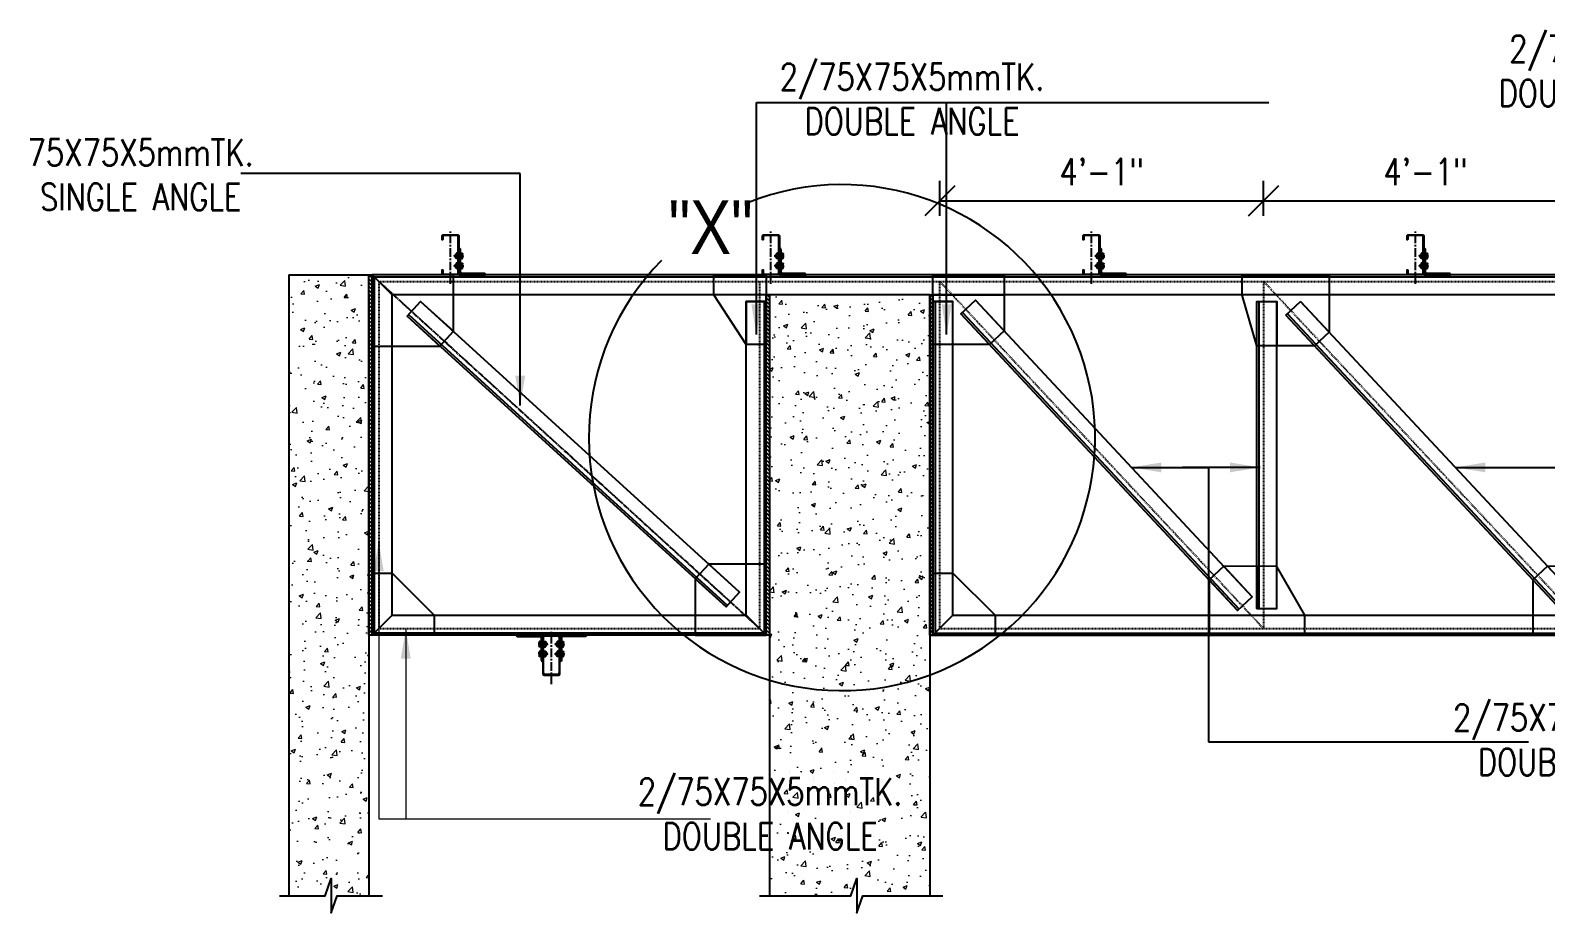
# Model space of a CAD drawing. Extents: x -95606 to 113309, y -42160 to -940.
# Drawn here: x -32631.1 to -32404.2, y -22827.8 to -22695.6 of the extents above; entities that cross this region are included whole.
import ezdxf

# ---------------------------------------------------------------- set-up
doc = ezdxf.new("R2010")
doc.units = 0
doc.header["$LTSCALE"] = 0.02
doc.header["$MEASUREMENT"] = 0
doc.header["$PDMODE"] = 3
doc.header["$PDSIZE"] = -2
for name, pattern in [('CENTER', [50.8, 31.75, -6.35, 6.35, -6.35]), ('CENTERX2', [101.6, 63.5, -12.7, 12.7, -12.7]), ('DASHEDX2', [1.5, 1, -0.5])]:
    doc.linetypes.add(name, pattern=pattern)
doc.layers.get('0').update_dxf_attribs({"linetype": 'CONTINUOUS'})
doc.layers.get('DEFPOINTS').update_dxf_attribs({"linetype": 'CONTINUOUS'})
for name, color, linetype in [('A-C PURLIN', 1, 'CONTINUOUS'), ('A-DIM', 1, 'CONTINUOUS'), ('A-GRID', 7, 'CENTERX2'), ('A-OL', 2, 'CONTINUOUS'), ('A-WELD', 6, 'CONTINUOUS'), ('dimentions', 8, 'CONTINUOUS'), ('DROP', 7, 'CONTINUOUS'), ('EXLINE', 33, 'CONTINUOUS'), ('G-GRID', 7, 'CENTERX2'), ('GUSSET', 1, 'CONTINUOUS'), ('OL', 2, 'CONTINUOUS'), ('S-DIM', 7, 'CONTINUOUS'), ('S-TXT', 2, 'CONTINUOUS')]:
    doc.layers.add(name, color=color, linetype=linetype)
for name, color, linetype, lineweight in [('COL HATCH', 253, 'CONTINUOUS', 5), ('HACH', 8, 'CONTINUOUS', 9), ('Layer4', 4, 'CONTINUOUS', 25)]:
    doc.layers.add(name, color=color, linetype=linetype, lineweight=lineweight)
doc.styles.add('style9', font='romans.shx', dxfattribs={"width": 0.8, "height": 4})
doc.styles.add('T25-500', font='romans.shx', dxfattribs={"height": 125})
doc.dimstyles.new('TEXT-14', dxfattribs={"dimtxt": 4, "dimasz": 4.5, "dimexe": 3, "dimexo": 6, "dimgap": 2, "dimtad": 1, "dimdec": 0, "dimrnd": 0.5, "dimzin": 1, "dimdsep": 46, "dimlunit": 4, "dimtxsty": 'style9', "dimblk": 'OBLIQUE', "dimcen": 72.09, "dimclrd": 1, "dimclre": 1, "dimclrt": 2, "dimadec": 0, "dimazin": 0, "dimtfac": 1, "dimtdec": 0, "dimtofl": 0, "dimtmove": 0, "dimatfit": 3, "dimfxl": 1, "dimfrac": 2, "dimtolj": 1, "dimtzin": 0, "dimlwd": -1, "dimarcsym": 0})
pattern_1 = [(50, (-2253.6774, -161.2483), (6.45534164, -0.5647692), [0.675, -7.425]), (355, (-2253.6774, -161.248), (-1.248762, 6.7697292), [0.54, -5.94]), (100.451444, (-2253.1395, -161.2954), (5.2065796, 6.2049599), [0.5736617, -6.310279]), (46.1842, (-2253.677, -159.448), (9.605172, -1.4896735), [1.0125, -11.1375]), (96.635635, (-2252.877, -159.572), (8.4119575, 8.7670674), [0.860493, -9.4654238]), (351.184164, (-2253.677, -159.448), (8.4119575, 8.7670674), [0.81, -8.91]), (21, (-2252.7774, -159.8983), (5.3721635, -3.62357), [0.675, -7.425]), (326, (-2252.7774, -159.898), (2.189838, 6.5263504), [0.54, -5.94]), (71.451445, (-2252.33, -160.2), (7.5620014, 2.9027804), [0.5736617, -6.310279]), (37.5, (-2253.6774, -161.2483), (0.1094387, 2.99604468), [0, -5.868, 0, -6.03, 0, -5.9625]), (7.5, (-2253.6774, -161.2483), (2.36762584, 3.5497054), [0, -3.438, 0, -5.733, 0, -2.2725]), (327.5, (-2255.6844, -161.2483), (4.80440193, -0.20299385), [0, -2.25, 0, -7.02, 0, -9.315]), (317.5, (-2256.5844, -161.2483), (5.24867552, 0.90094484), [0, -2.925, 0, -4.662, 0, -6.615])]
pattern_2 = [(315, (-2334.55592, -319.076286), (0.03824563803, 0.03824563803), []), (315, (-2334.528875, -319.076286), (0.03824563803, 0.03824563803), [])]

# ---------------------------------------------------------------- blocks, each defined once
blk = doc.blocks.new('_Oblique')
at = {"color": 0, "linetype": 'ByBlock', "lineweight": -2}
blk.add_line((-0.5, -0.5), (0.5, 0.5), dxfattribs=at)
blk = doc.blocks.new('*D846')
at = {"layer": 'DEFPOINTS', "color": 0, "lineweight": -2, "transparency": 16777216}
for p in [(-32446.43, -22721.19), (-32494.92, -22729.44), (-32446.43, -22729.43)]:
    blk.add_point(p, dxfattribs=at)
at = {"layer": 'dimentions', "color": 1, "lineweight": -2, "transparency": 16777216}
for p, q in [((-32494.92, -22723.44), (-32494.92, -22718.19)), ((-32446.43, -22723.43), (-32446.43, -22718.19))]:
    blk.add_line(p, q, dxfattribs=at)
at = {"layer": 'dimentions', "color": 1, "transparency": 16777216}
blk.add_line((-32494.92, -22721.19), (-32446.43, -22721.19), dxfattribs=at)
at = {"layer": 'dimentions', "color": 1, "transparency": 16777216, "xscale": 4.5, "yscale": 4.5, "zscale": 4.5, "rotation": 180}
blk.add_blockref('_Oblique', (-32494.92, -22721.19), dxfattribs=at)
at = {"layer": 'dimentions', "color": 1, "transparency": 16777216, "xscale": 4.5, "yscale": 4.5, "zscale": 4.5}
blk.add_blockref('_Oblique', (-32446.43, -22721.19), dxfattribs=at)
at = {"layer": 'dimentions', "color": 2, "transparency": 16777216, "insert": (-32470.68, -22716.81), "char_height": 4, "attachment_point": 5, "style": 'style9'}
blk.add_mtext('\\A1;4\'-1"', dxfattribs=at)
blk = doc.blocks.new('*D847')
at = {"layer": 'DEFPOINTS', "color": 0, "lineweight": -2, "transparency": 16777216}
for p in [(-32397.92, -22721.19), (-32446.42, -22729.44), (-32397.92, -22729.43)]:
    blk.add_point(p, dxfattribs=at)
at = {"layer": 'dimentions', "color": 1, "lineweight": -2, "transparency": 16777216}
for p, q in [((-32446.42, -22723.44), (-32446.42, -22718.19)), ((-32397.92, -22723.43), (-32397.92, -22718.19))]:
    blk.add_line(p, q, dxfattribs=at)
at = {"layer": 'dimentions', "color": 1, "transparency": 16777216}
blk.add_line((-32446.42, -22721.19), (-32397.92, -22721.19), dxfattribs=at)
at = {"layer": 'dimentions', "color": 1, "transparency": 16777216, "xscale": 4.5, "yscale": 4.5, "zscale": 4.5, "rotation": 180}
blk.add_blockref('_Oblique', (-32446.42, -22721.19), dxfattribs=at)
at = {"layer": 'dimentions', "color": 1, "transparency": 16777216, "xscale": 4.5, "yscale": 4.5, "zscale": 4.5}
blk.add_blockref('_Oblique', (-32397.92, -22721.19), dxfattribs=at)
at = {"layer": 'dimentions', "color": 2, "transparency": 16777216, "insert": (-32422.17, -22716.81), "char_height": 4, "attachment_point": 5, "style": 'style9'}
blk.add_mtext('\\A1;4\'-1"', dxfattribs=at)
blk = doc.blocks.new('A BOLT')
at = {"layer": 'GUSSET'}
h = blk.add_hatch(dxfattribs=at)
h.set_pattern_fill('LINE', color=8, scale=12.375, angle=107, style=0)
h.set_pattern_definition([(286.416, (-3737.1646, 76954.9778), (1.483816784, 0.437161318), [])])
edge = h.paths.add_edge_path()
edge.add_line((7, -1.2), (11.8, 0.3))
edge.add_ellipse((11.2, 2.4), major_axis=(1.59, 1.59), ratio=1, start_angle=241.416, end_angle=331.416)
edge.add_line((13.3, 3.1), (13.1, 3.8))
edge.add_line((13.1, 3.8), (12.9, 4.6))
edge.add_ellipse((10.7, 3.9), major_axis=(1.59, 1.59), ratio=1, start_angle=331.416, end_angle=421.416)
edge.add_line((10.1, 6.1), (7.5, 5.3))
edge.add_line((7.5, 5.3), (5.3, 4.7))
edge.add_ellipse((5.9, 2.5), major_axis=(1.59, 1.59), ratio=1, start_angle=331.416, end_angle=421.416, ccw=False)
edge.add_line((8, 3.1), (8.3, 2.4))
edge.add_line((8.3, 2.4), (8.5, 1.6))
edge.add_ellipse((6.3, 1), major_axis=(1.59, 1.59), ratio=1, start_angle=241.416, end_angle=331.416, ccw=False)
at = {"layer": 'A-GRID'}
blk.add_line((15.8, 4.6), (-20.1, -5.9), dxfattribs=at)
at = {"layer": 'A-OL', "color": 1, "linetype": 'DASHEDX2'}
for p, q in [((-12.7, 8.6), (-11.9, 8.9)), ((-2.5, 11.6), (-3.3, 11.4)), ((-6, -14.1), (-5.2, -13.8)), ((4.2, -11.1), (3.3, -11.4))]:
    blk.add_line(p, q, dxfattribs=at)
at = {"layer": 'A-OL', "color": 1}
for p, q in [((-5.2, -13.8), (-11.9, 8.9)), ((3.3, -11.4), (-3.3, 11.4))]:
    blk.add_line(p, q, dxfattribs=at)
at = {"layer": 'OL'}
for p, q in [((-12.7, 8.6), (-6, -14.1)), ((-2.5, 11.6), (4.2, -11.1)), ((9.2, 5.8), (-0.1, 3.1))]:
    blk.add_line(p, q, dxfattribs=at)
for points in [[(-12.3, 7), (-16.9, 5.6, 0.414214), (-18.5, 2.8), (-18.1, 1.6)], [(-10.2, 0.2), (-14.9, -1.2, -0.414214), (-17.7, 0.3), (-18.1, 1.6)], [(-2, 10), (2.7, 11.3, -0.414214), (5.5, 9.8), (5.9, 8.6)], [(0, 3.1), (4.7, 4.5, 0.414214), (6.2, 7.3), (5.9, 8.6)], [(8.3, 2.4), (8, 3.1, 0.414214), (5.3, 4.7), (2.7, 3.9)], [(8.3, 2.4), (8.5, 1.6, -0.414214), (7, -1.2), (2.9, -2.4)], [(13.1, 3.8), (13.3, 3.1, -0.414214), (11.8, 0.3), (4.5, -1.9)], [(13.1, 3.8), (12.9, 4.6, 0.414214), (10.1, 6.1), (4.6, 4.5)], [(-16.8, -4.9), (-17, -4.2, -0.414214), (-15.5, -1.4), (-12.9, -0.6)], [(-16.8, -4.9), (-16.5, -5.7, 0.414214), (-13.7, -7.2), (-9.7, -6)], [(-8.5, -5.7), (-13.2, -7.1, 0.414214), (-14.7, -9.9), (-14.4, -11.1)], [(-6.5, -12.5), (-11.2, -13.9, -0.414214), (-14, -12.4), (-14.4, -11.1)], [(1.8, -2.7), (6.4, -1.3, -0.414214), (9.2, -2.8), (9.6, -4.1)], [(3.8, -9.5), (8.4, -8.2, 0.414214), (10, -5.4), (9.6, -4.1)]]:
    blk.add_lwpolyline(points, format="xyb", dxfattribs=at)
for points in [[(-0.9, 2.9), (-9.4, 0.4)], [(8.2, 5.5), (7.8, 5.4), (-0.1, 3.1)], [(-7.7, -5.3), (0.8, -2.8)]]:
    blk.add_lwpolyline(points, dxfattribs=at)
blk = doc.blocks.new('RT8-LIP')
at = {"layer": 'A-C PURLIN'}
h = blk.add_hatch(dxfattribs=at)
h.set_pattern_fill('STEEL', color=256, scale=8, angle=16.708, style=0)
h.set_pattern_definition([(61.708, (-15390.126, -58951.48), (-22.365806, 12.038718), []), (61.708, (-15393.777, -58939.315), (-22.365806, 12.038718), [])])
h.paths.add_polyline_path([(-50.1, 64.3), (-69.8, 129.9, -0.414214), (-66.4, 136.1), (-19.5, 150.2, -0.414214), (-13.3, 146.9), (-10.3, 136.8, 0.490314), (-8.8, 136.3, 0.490314), (-7.9, 137.5), (-11.6, 150, 0.414214), (-17.8, 153.3), (-69.6, 137.8, 0.414214), (-72.9, 131.6), (-52.5, 63.6), (-32.1, -4.4, 0.414214), (-25.9, -7.8), (25.9, 7.8, 0.414214), (29.2, 14), (25.5, 26.4, 0.490314), (24, 27, 0.490314), (23.1, 25.7), (26.1, 15.7, -0.414214), (22.7, 9.4), (-24.2, -4.6, -0.414214), (-30.4, -1.3)])
h = blk.add_hatch(dxfattribs=at)
h.set_pattern_fill('STEEL', color=256, scale=11, angle=106.708, style=0)
h.set_pattern_definition([(151.708, (-15373.637, -58962.002), (-16.553237, -30.752983), []), (151.708, (-15390.362, -58967.023), (-16.553237, -30.752983), [])])
h.paths.add_polyline_path([(-60.7, 86.2, 0.414214), (-64.1, 80), (-39.6, -1.4, -0.414214), (-43, -7.7), (-124.4, -32.1, 0.414214), (-127.7, -38.3), (-31.9, -9.6)])
for points in [[(24.2, 27.1), (23.7, 27, 0.414214), (23.1, 25.7), (26.1, 15.7, -0.414214), (22.7, 9.4), (-24.2, -4.6, -0.414214), (-30.4, -1.3), (-50.1, 64.3), (-69.8, 129.9, -0.414214), (-66.4, 136.1), (-19.5, 150.2, -0.414214), (-13.3, 146.9), (-10.3, 136.8, 0.414214), (-9, 136.2), (-8.5, 136.3, 0.414214), (-7.9, 137.5), (-11.6, 150, 0.414214), (-17.8, 153.3), (-69.6, 137.8, 0.414214), (-72.9, 131.6), (-52.5, 63.6), (-32.1, -4.4, 0.414214), (-25.9, -7.8), (25.9, 7.8, 0.414214), (29.2, 14), (25.5, 26.4, 0.414214)], [(-60.7, 86.2), (-31.9, -9.6), (-127.7, -38.3), (-127.7, -38.3, -0.414214), (-124.4, -32.1), (-43, -7.7, 0.414214), (-39.6, -1.4), (-64.1, 80, -0.414214), (-60.7, 86.2)]]:
    blk.add_lwpolyline(points, format="xyb", close=True, dxfattribs=at)
blk = doc.blocks.new('A$C7F18320F')
at = {"layer": 'A-C PURLIN', "xscale": 0.03999999999769976, "yscale": 0.03999999999769976, "zscale": 0.03999999999769976, "rotation": 357.2919999998659}
blk.add_blockref('RT8-LIP', (1.29, 0.32), dxfattribs=at)
at = {"layer": 'A-WELD', "xscale": 0.03999999999769976, "yscale": 0.03999999999769976, "zscale": 0.03999999999769976, "rotation": 357.2919999998659}
for p in [(-0.54, 2.81), (-0.18, 1.36)]:
    blk.add_blockref('A BOLT', p, dxfattribs=at)

msp = doc.modelspace()

# ---------------------------------------------------------------- hatches: boundary and pattern name
at = {"layer": 'A-C PURLIN'}
h = msp.add_hatch(dxfattribs=at)
h.set_pattern_fill('STEEL', color=256, scale=0.4327, angle=270)
h.set_pattern_definition(pattern_2)
h.paths.add_polyline_path([(-32554.382, -22790.17, -0.4142136), (-32554.579, -22789.973), (-32554.579, -22786.63, 0.4142136), (-32554.775, -22786.433), (-32558.119, -22786.433, -0.4142136), (-32558.316, -22786.236), (-32554.382, -22786.236)])
h = msp.add_hatch(dxfattribs=at)
h.set_pattern_fill('STEEL', color=256, scale=0.4327, angle=270, style=0)
h.set_pattern_definition([(315, (-32554.215806, -22786.33204), (0.03824564, 0.03824564), []), (315, (-32554.18876, -22786.33204), (0.03824564, 0.03824564), [])])
edge = h.paths.add_edge_path()
edge.add_line((-32552.008, -22786.236), (-32554.132, -22786.236))
edge.add_arc((-32554.132, -22786.433), 0.197, 90, 180)
edge.add_line((-32554.329, -22786.433), (-32554.329, -22792.018))
edge.add_arc((-32554.132, -22792.018), 0.197, 180, 270)
edge.add_line((-32554.132, -22792.215), (-32552.008, -22792.215))
edge.add_arc((-32552.008, -22792.018), 0.197, 270, 360)
edge.add_line((-32551.811, -22792.018), (-32551.811, -22789.226))
edge.add_line((-32551.811, -22789.226), (-32551.811, -22789.169))
edge.add_line((-32551.811, -22789.169), (-32551.909, -22789.168))
edge.add_line((-32551.909, -22789.168), (-32551.91, -22789.278))
edge.add_line((-32551.91, -22789.278), (-32551.91, -22791.92))
edge.add_arc((-32552.106, -22791.92), 0.197, 270, 360, ccw=False)
edge.add_line((-32552.106, -22792.117), (-32554.034, -22792.117))
edge.add_arc((-32554.034, -22791.92), 0.197, 180, 270, ccw=False)
edge.add_line((-32554.23, -22791.92), (-32554.23, -22786.531))
edge.add_arc((-32554.034, -22786.531), 0.197, 90, 180, ccw=False)
edge.add_line((-32554.034, -22786.335), (-32552.106, -22786.335))
edge.add_arc((-32552.106, -22786.531), 0.197, 0, 90, ccw=False)
edge.add_line((-32551.91, -22786.531), (-32551.91, -22787.114))
edge.add_line((-32551.91, -22787.114), (-32551.907, -22787.114))
edge.add_line((-32551.907, -22787.114), (-32551.909, -22789.168))
edge.add_line((-32551.909, -22789.168), (-32551.811, -22789.169))
edge.add_line((-32551.811, -22789.169), (-32551.811, -22786.433))
edge.add_arc((-32552.008, -22786.433), 0.197, 360, 450)
h = msp.add_hatch(dxfattribs=at)
h.set_pattern_fill('STEEL', color=256, scale=0.4327, angle=270)
h.set_pattern_definition(pattern_2)
h.paths.add_polyline_path([(-32551.758, -22790.17, 0.4142136), (-32551.561, -22789.973), (-32551.561, -22786.63, -0.4142136), (-32551.365, -22786.433), (-32548.021, -22786.433, 0.4142136), (-32547.825, -22786.236), (-32551.758, -22786.236)])
at = {"layer": 'dimentions', "ltscale": 2}
h = msp.add_hatch(dxfattribs=at)
h.set_pattern_fill('ANSI31', color=1, scale=3.2, angle=90, style=0)
h.set_pattern_definition([(135, (-9536.81676, 5166.35557), (-0.2828427125, -0.2828427125), [])])
h.paths.add_polyline_path([(-32579.932, -22786.236), (-32580.412, -22786.236), (-32580.41, -22732.236), (-32579.93, -22732.236)])
h = msp.add_hatch(dxfattribs=at)
h.set_pattern_fill('ANSI31', color=1, scale=3.2, angle=90, style=0)
h.set_pattern_definition([(135, (-9477.29642, 5166.35557), (-0.2828427125, -0.2828427125), [])])
h.paths.add_polyline_path([(-32520.411, -22786.236), (-32520.891, -22786.236), (-32520.89, -22735.236), (-32520.41, -22735.236)])
h = msp.add_hatch(dxfattribs=at)
h.set_pattern_fill('ANSI31', color=1, scale=3.2, angle=90, style=0)
h.set_pattern_definition([(135, (-9452.81676, 5166.35557), (-0.2828427125, -0.2828427125), [])])
h.paths.add_polyline_path([(-32495.932, -22786.236), (-32496.412, -22786.236), (-32496.41, -22735.236), (-32495.93, -22735.236)])
at = {"layer": 'HACH'}
h = msp.add_hatch(dxfattribs=at)
h.set_pattern_fill('AR-CONC', color=256, scale=0.9, style=0)
h.set_pattern_definition([(50, (-32589.5413, -22775.168), (6.45534, -0.56477), [0.675, -7.425]), (355, (-32589.5413, -22775.168), (-1.2488, 6.7697), [0.54, -5.94]), (100.451, (-32589.0034, -22775.215), (5.2066, 6.20496), [0.57366, -6.3103]), (46.184, (-32589.541, -22773.368), (9.6052, -1.4897), [1.0125, -11.1375]), (96.636, (-32588.741, -22773.492), (8.412, 8.767), [0.8605, -9.4654]), (351.184, (-32589.541, -22773.368), (8.412, 8.767), [0.81, -8.91]), (21, (-32588.6413, -22773.818), (5.37216, -3.62357), [0.675, -7.425]), (326, (-32588.6413, -22773.818), (2.1898, 6.52635), [0.54, -5.94]), (71.451, (-32588.1937, -22774.12), (7.562, 2.9028), [0.57366, -6.3103]), (37.5, (-32589.5413, -22775.168), (0.10944, 2.99604), [0, -5.868, 0, -6.03, 0, -5.9625]), (7.5, (-32589.5413, -22775.168), (2.36763, 3.5497), [0, -3.438, 0, -5.733, 0, -2.2725]), (327.5, (-32591.5483, -22775.168), (4.8044, -0.20299), [0, -2.25, 0, -7.02, 0, -9.315]), (317.5, (-32592.4483, -22775.168), (5.24868, 0.90094), [0, -2.925, 0, -4.662, 0, -6.615])])
h.paths.add_polyline_path([(-32592.411, -22825.3), (-32586.929, -22825.3), (-32586.054, -22822.663), (-32586.054, -22827.806), (-32585.129, -22825.301), (-32580.411, -22825.301), (-32580.411, -22732.236), (-32592.411, -22732.236)])
h = msp.add_hatch(dxfattribs=at)
h.set_pattern_fill('AR-CONC', color=256, scale=0.9)
h.set_pattern_definition(pattern_1)
h.paths.add_polyline_path([(-32496.412, -22735.236), (-32520.411, -22735.236), (-32520.411, -22778.641, 0.2893332), (-32496.411, -22789.402), (-32496.411, -22786.236), (-32496.411, -22786.236)])
h = msp.add_hatch(dxfattribs=at)
h.set_pattern_fill('AR-CONC', color=256, scale=0.9)
h.set_pattern_definition(pattern_1)
edge = h.paths.add_edge_path()
edge.add_line((-32506.417, -22825.301), (-32496.411, -22825.301))
edge.add_line((-32496.411, -22825.301), (-32496.411, -22789.402))
edge.add_arc((-32499.891, -22765.02), 24.629, 213.57578, 278.12343, ccw=False)
edge.add_line((-32520.411, -22778.641), (-32520.411, -22825.3))
edge.add_line((-32520.411, -22825.3), (-32508.217, -22825.3))
edge.add_line((-32508.217, -22825.3), (-32507.342, -22822.663))
edge.add_line((-32507.342, -22822.663), (-32507.342, -22827.806))
edge.add_line((-32507.342, -22827.806), (-32506.417, -22825.301))

# ---------------------------------------------------------------- linework, layer by layer
at = {"layer": 'A-C PURLIN'}
for p, q in [((-32554.329, -22786.433), (-32554.329, -22792.018)), ((-32554.23, -22791.92), (-32554.23, -22786.531)), ((-32552.008, -22786.236), (-32554.132, -22786.236)), ((-32554.034, -22786.335), (-32552.106, -22786.335)), ((-32551.91, -22786.531), (-32551.91, -22789.226)), ((-32551.811, -22789.226), (-32551.811, -22786.433)), ((-32551.91, -22789.226), (-32551.91, -22791.92)), ((-32551.811, -22792.018), (-32551.811, -22789.226)), ((-32554.132, -22792.215), (-32552.008, -22792.215)), ((-32552.106, -22792.117), (-32554.034, -22792.117))]:
    msp.add_line(p, q, dxfattribs=at)
for points in [[(-32554.382, -22790.17), (-32554.382, -22786.236), (-32558.316, -22786.236), (-32558.316, -22786.236, 0.4142136), (-32558.119, -22786.433), (-32554.775, -22786.433, -0.4142136), (-32554.579, -22786.63), (-32554.579, -22789.973, 0.4142136), (-32554.382, -22790.17)], [(-32551.758, -22790.17), (-32551.758, -22786.236), (-32547.825, -22786.236), (-32547.825, -22786.236, -0.4142136), (-32548.021, -22786.433), (-32551.365, -22786.433, 0.4142136), (-32551.561, -22786.63), (-32551.561, -22789.973, -0.4142136), (-32551.758, -22790.17)]]:
    msp.add_lwpolyline(points, format="xyb", close=True, dxfattribs=at)
for centre, start, end in [((-32554.132, -22786.433), 90, 180), ((-32554.034, -22786.531), 90, 180), ((-32552.106, -22786.531), 360, 90), ((-32552.008, -22786.433), 0, 90), ((-32554.132, -22792.018), 180, 270), ((-32554.034, -22791.92), 180, 270), ((-32552.106, -22791.92), 270, 0), ((-32552.008, -22792.018), 270, 0)]:
    msp.add_arc(centre, 0.197, start, end, dxfattribs=at)
at = {"layer": 'A-DIM', "color": 4, "ltscale": 2}
msp.add_arc((-32509.55, -22756.646), 37.901, 135.53206, 111.85556, dxfattribs=at)
at = {"layer": 'A-GRID'}
for p, q in [((-32568.192, -22733.609), (-32568.192, -22725.756)), ((-32520.192, -22733.609), (-32520.192, -22725.756)), ((-32472.192, -22733.609), (-32472.192, -22725.756)), ((-32423.688, -22733.609), (-32423.688, -22725.756)), ((-32553.07, -22793.588), (-32553.07, -22785.735))]:
    msp.add_line(p, q, dxfattribs=at)
at = {"layer": 'DROP', "linetype": 'CENTER', "lineweight": -2}
msp.add_line((-32578.932, -22733.236), (-32521.891, -22785.236), dxfattribs=at)
at = {"layer": 'EXLINE', "lineweight": -2}
for p, q in [((-32592.411, -22732.236), (-32592.411, -22825.3)), ((-32592.411, -22732.236), (-32579.932, -22732.236)), ((-32580.411, -22735.236), (-32580.411, -22825.301)), ((-32520.411, -22735.236), (-32520.411, -22825.3)), ((-32496.411, -22735.236), (-32496.411, -22825.301))]:
    msp.add_line(p, q, dxfattribs=at)
at = {"layer": 'G-GRID', "color": 8, "ltscale": 0.1}
for p, q in [((-32578.932, -22733.236), (-31820.411, -22733.236)), ((-32578.932, -22733.236), (-32578.932, -22785.236)), ((-32578.932, -22733.236), (-32521.891, -22785.236)), ((-32521.891, -22733.236), (-32521.891, -22785.236)), ((-32494.932, -22733.236), (-32494.932, -22785.236)), ((-32494.931, -22733.236), (-32446.44, -22785.236)), ((-32446.428, -22733.236), (-32446.428, -22785.236)), ((-32446.428, -22733.236), (-32397.937, -22785.236)), ((-32578.932, -22785.236), (-32521.891, -22785.236)), ((-32494.932, -22785.236), (-31912.891, -22785.236))]:
    msp.add_line(p, q, dxfattribs=at)
at = {"layer": 'Layer4'}
msp.add_line((-32443.073, -22738.301), (-32440.879, -22736.255), dxfattribs=at)
for points in [[(-32495.932, -22735.236), (-32485.277, -22735.236)], [(-32569.775, -22742.937), (-32574.693, -22738.454), (-32572.672, -22736.237), (-32567.754, -22740.72)], [(-32520.891, -22742.702), (-32520.891, -22736.237), (-32523.891, -22736.237), (-32523.891, -22742.702)], [(-32492.932, -22742.702), (-32492.932, -22736.236), (-32495.932, -22736.236), (-32495.932, -22742.702)], [(-32487.471, -22742.702), (-32491.751, -22738.112), (-32489.557, -22736.066), (-32485.277, -22740.656)], [(-32447.428, -22742.891), (-32447.428, -22736.236), (-32444.428, -22736.236), (-32444.428, -22742.891)], [(-32440.879, -22736.255), (-32436.598, -22740.845)], [(-32438.793, -22742.891), (-32443.073, -22738.301)], [(-32531.55, -22777.784), (-32526.912, -22782.012), (-32524.891, -22779.795), (-32529.529, -22775.567)], [(-32454.591, -22777.963), (-32450.31, -22782.553), (-32448.116, -22780.507), (-32452.396, -22775.917)], [(-32447.428, -22775.961), (-32447.428, -22782.236), (-32444.428, -22782.236), (-32444.428, -22775.961)], [(-32406.088, -22777.963), (-32401.808, -22782.552), (-32399.613, -22780.507), (-32403.894, -22775.917)]]:
    msp.add_lwpolyline(points, dxfattribs=at)
at = {"layer": 'S-DIM', "color": 1}
for p, q in [((-32579.612, -22732.556), (-31819.731, -22732.556)), ((-32579.612, -22732.556), (-32579.612, -22785.916)), ((-32521.211, -22736.237), (-32521.211, -22785.916)), ((-32495.612, -22736.236), (-32495.612, -22785.916)), ((-32491.517, -22737.894), (-32450.076, -22782.334)), ((-32447.108, -22736.236), (-32447.108, -22782.236)), ((-32442.839, -22738.083), (-32401.573, -22782.334)), ((-32574.477, -22738.217), (-32526.697, -22781.776)), ((-32521.211, -22785.916), (-32579.612, -22785.916)), ((-32495.612, -22785.916), (-31912.211, -22785.916))]:
    msp.add_line(p, q, dxfattribs=at)
for points in [[(-32579.932, -22786.236), (-32580.411, -22786.236), (-32580.412, -22732.236), (-32579.932, -22732.236)], [(-32520.411, -22786.236), (-32520.891, -22786.236), (-32520.891, -22735.236), (-32520.411, -22735.236)], [(-32495.932, -22786.236), (-32496.411, -22786.236), (-32496.412, -22735.236), (-32495.932, -22735.236)]]:
    msp.add_lwpolyline(points, close=True, dxfattribs=at)
at = {"layer": 'S-DIM', "color": 3, "linetype": 'Continuous'}
for points in [[(-32569.775, -22742.937), (-32567.754, -22740.72), (-32567.754, -22732.237), (-32579.931, -22732.237), (-32579.932, -22742.937), (-32569.775, -22742.937)], [(-32520.891, -22742.702), (-32523.891, -22742.702), (-32528.727, -22735.236), (-32528.727, -22732.237), (-32520.891, -22732.237), (-32520.891, -22742.702)], [(-32487.471, -22742.702), (-32495.932, -22742.702), (-32495.932, -22732.237), (-32485.277, -22732.237), (-32485.277, -22740.656), (-32487.471, -22742.702)], [(-32449.622, -22735.28), (-32449.622, -22732.236), (-32436.598, -22732.236), (-32436.598, -22740.845), (-32438.793, -22742.891), (-32447.428, -22742.891), (-32449.622, -22735.28)], [(-32529.516, -22775.579), (-32531.55, -22777.784), (-32531.55, -22786.236), (-32520.891, -22786.236), (-32520.891, -22775.579), (-32523.891, -22775.579), (-32523.891, -22775.579), (-32529.516, -22775.579), (-32529.516, -22775.579)], [(-32454.591, -22777.963), (-32454.591, -22786.236), (-32440.242, -22786.236), (-32440.242, -22783.236), (-32444.428, -22775.961), (-32452.396, -22775.917), (-32454.591, -22777.963)], [(-32406.1, -22777.963), (-32406.1, -22786.236), (-32391.751, -22786.236), (-32391.751, -22783.236), (-32395.937, -22775.961), (-32403.906, -22775.917), (-32406.1, -22777.963)], [(-32579.932, -22776.944), (-32576.932, -22776.944), (-32570.639, -22783.236), (-32570.639, -22786.236), (-32579.932, -22786.236), (-32579.932, -22776.944)], [(-32495.932, -22776.944), (-32492.932, -22776.944), (-32486.639, -22783.236), (-32486.639, -22786.236), (-32495.932, -22786.236), (-32495.932, -22776.944)]]:
    msp.add_lwpolyline(points, dxfattribs=at)
at = {"layer": 'S-DIM', "color": 1}
for points in [[(-32593.775, -22825.3), (-32586.929, -22825.3), (-32586.054, -22822.663), (-32586.054, -22827.806), (-32585.129, -22825.301), (-32578.354, -22825.301)], [(-32521.909, -22825.3), (-32508.217, -22825.3), (-32507.342, -22822.663), (-32507.342, -22827.806), (-32506.417, -22825.301), (-32494.452, -22825.301)]]:
    msp.add_lwpolyline(points, dxfattribs=at)
at = {"layer": 'S-TXT'}
for p, q in [((-31819.411, -22732.236), (-32579.932, -22732.237)), ((-32579.932, -22786.236), (-32579.932, -22732.236)), ((-32579.932, -22732.236), (-32576.932, -22735.236)), ((-32496.411, -22735.236), (-32576.932, -22735.236)), ((-32576.932, -22783.236), (-32576.932, -22735.236)), ((-31911.891, -22735.235), (-32496.172, -22735.236)), ((-32574.693, -22738.454), (-32572.672, -22736.237)), ((-32524.891, -22779.795), (-32572.672, -22736.237)), ((-32523.891, -22783.236), (-32523.891, -22736.237)), ((-32523.891, -22736.237), (-32520.891, -22736.237)), ((-32495.932, -22786.236), (-32495.932, -22736.236)), ((-32495.932, -22736.236), (-32492.932, -22736.236)), ((-32492.932, -22783.236), (-32492.932, -22736.236)), ((-32491.751, -22738.112), (-32489.557, -22736.066)), ((-32450.31, -22782.553), (-32491.751, -22738.112)), ((-32448.116, -22780.507), (-32489.557, -22736.066)), ((-32447.428, -22782.236), (-32447.428, -22736.236)), ((-32447.428, -22736.236), (-32444.428, -22736.236)), ((-32444.428, -22782.236), (-32444.428, -22736.236)), ((-32399.613, -22780.507), (-32440.879, -22736.255)), ((-32526.912, -22782.012), (-32574.693, -22738.454)), ((-32401.808, -22782.553), (-32443.073, -22738.301)), ((-32526.912, -22782.012), (-32524.891, -22779.795)), ((-32450.31, -22782.553), (-32448.116, -22780.507)), ((-32576.932, -22783.236), (-32579.932, -22786.236)), ((-32576.932, -22783.236), (-32523.891, -22783.236)), ((-32523.891, -22783.236), (-32520.891, -22786.236)), ((-32492.932, -22783.236), (-32495.932, -22786.236)), ((-32492.932, -22783.236), (-31914.891, -22783.236)), ((-32447.428, -22782.236), (-32444.428, -22782.236)), ((-32520.891, -22786.236), (-32579.932, -22786.236)), ((-32496.411, -22786.236), (-31911.411, -22786.236))]:
    msp.add_line(p, q, dxfattribs=at)

# ---------------------------------------------------------------- block references
at = {"ltscale": 44, "xscale": -0.9833464483156201, "yscale": 0.983346448316297, "zscale": 0.9833464483155909, "rotation": 14.00000000113416}
for p in [(-32566.879, -22732.236), (-32518.879, -22732.236), (-32470.879, -22732.236), (-32422.376, -22732.236)]:
    msp.add_blockref('A$C7F18320F', p, dxfattribs=at)
at = {"layer": 'A-WELD', "yscale": 0.03933385793036288, "zscale": 0.03933385793036288}
for p, xscale, rotation in [((-32554.23, -22787.58), -0.03933385793036288, 196.7080000012683), ((-32551.91, -22787.58), 0.03933385793036288, 163.2919999987317), ((-32554.232, -22789.049), -0.03933385793036288, 196.7080000012683), ((-32551.909, -22789.049), 0.03933385793036288, 163.2919999987317)]:
    msp.add_blockref('A BOLT', p, dxfattribs=dict(at, xscale=xscale, rotation=rotation))

# ---------------------------------------------------------------- texts
at = {"layer": 'A-DIM', "color": 4, "ltscale": 2, "insert": (-32535.534, -22729.12), "char_height": 8, "attachment_point": 7, "rotation": 0.00031, "style": 'T25-500'}
msp.add_mtext('{\\fSwis721 Cn BT|b0|i0|c0|p34;"X"}', dxfattribs=at)
at = {"layer": 'dimentions', "color": 2, "char_height": 4, "attachment_point": 5, "style": 'style9'}
for s, insert in [('2/75X75X5mmTK. \\PDOUBLE ANGLE FOR\\PTOP CHORD', (-32389.842, -22705.057)), ('2/75X75X5mmTK. \\PDOUBLE ANGLE', (-32499.071, -22705.924)), ('75X75X5mmTK. \\PSINGLE ANGLE', (-32614.577, -22717.255)), ('2/75X75X5mmTK. \\PDOUBLE ANGLE', (-32398.238, -22801.904)), ('2/75X75X5mmTK. \\PDOUBLE ANGLE', (-32520.321, -22813.011))]:
    msp.add_mtext_dynamic_manual_height_columns(s, width=104.19387, gutter_width=16, heights=[0], dxfattribs=dict(at, insert=insert))

# ---------------------------------------------------------------- dimensions: what is measured, and where the dimension line sits
at = {"layer": 'dimentions'}
for base, p1, p2, picture, middle in [((-32446.428, -22721.19), (-32494.925, -22729.439), (-32446.428, -22729.432), '*D846', (-32470.676, -22716.809)), ((-32397.925, -22721.19), (-32446.421, -22729.439), (-32397.925, -22729.432), '*D847', (-32422.173, -22716.809))]:
    dim = msp.add_linear_dim(base=base, p1=p1, p2=p2, dimstyle='TEXT-14', override={"dimfxl": 0.18}, dxfattribs=at)
    dim.commit()
    dim.dimension.update_dxf_attribs({"geometry": picture, "text_midpoint": middle})

# ---------------------------------------------------------------- leaders
at = {"layer": 'COL HATCH', "lineweight": -2}
for points in [[(-32578.932, -22772.116), (-32578.932, -22813.722), (-32529.24, -22813.722)], [(-32574.878, -22785.236), (-32574.878, -22813.722)]]:
    msp.add_leader(points, dimstyle='TEXT-14', override={"dimgap": 2, "dimtad": 0}, dxfattribs=at)
at = {"layer": 'EXLINE'}
for points, override in [([(-32522.378, -22741.182), (-32522.378, -22706.428), (-32445.634, -22706.428)], {"dimgap": 2, "dimtad": 0}), ([(-32493.885, -22741.182), (-32493.885, -22706.428), (-32445.634, -22706.428)], {"dimgap": 2, "dimtad": 0}), ([(-32557.738, -22751.841), (-32557.738, -22717.087), (-32599.593, -22717.087)], {"dimgap": 2, "dimtad": 0}), ([(-32466.211, -22761.102), (-32454.648, -22761.102), (-32454.648, -22802.21), (-32406.754, -22802.21)], {"dimtad": 0}), ([(-32446.944, -22761.102), (-32458.576, -22761.102)], {"dimtad": 0}), ([(-32417.708, -22761.102), (-32190.471, -22761.102), (-32190.471, -22802.21), (-32231.996, -22802.21)], {"dimtad": 0})]:
    msp.add_leader(points, dimstyle='TEXT-14', override=override, dxfattribs=at)

doc.saveas('drawing.dxf')
